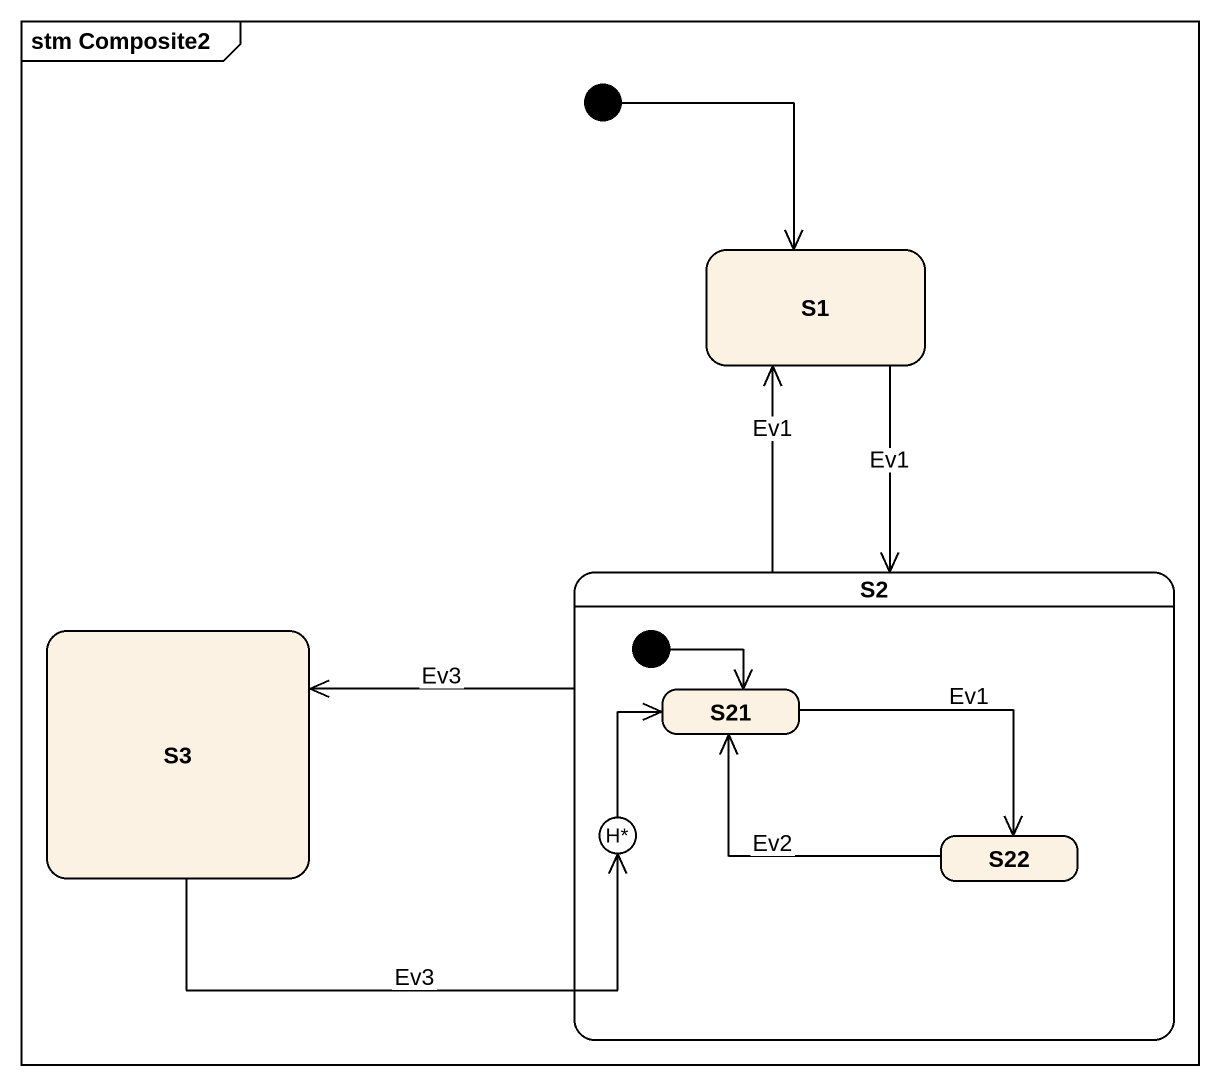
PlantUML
@startuml
mainframe stm Composite2
hide empty description
state S1
state S2 {
  state S21
  state deephistory1 <<history*>>
  state S22
  [*] --> S21
}
state S3
[*] --> S1
S1 --> S2 : Ev1
S2 -up-> S1 : Ev1
S2 -left-> S3 : Ev3
S3 -right-> deephistory1 : Ev3
S21 -right-> S22 : Ev1
deephistory1 -up-> S21
S22 -left-> S21 : Ev2
@enduml
